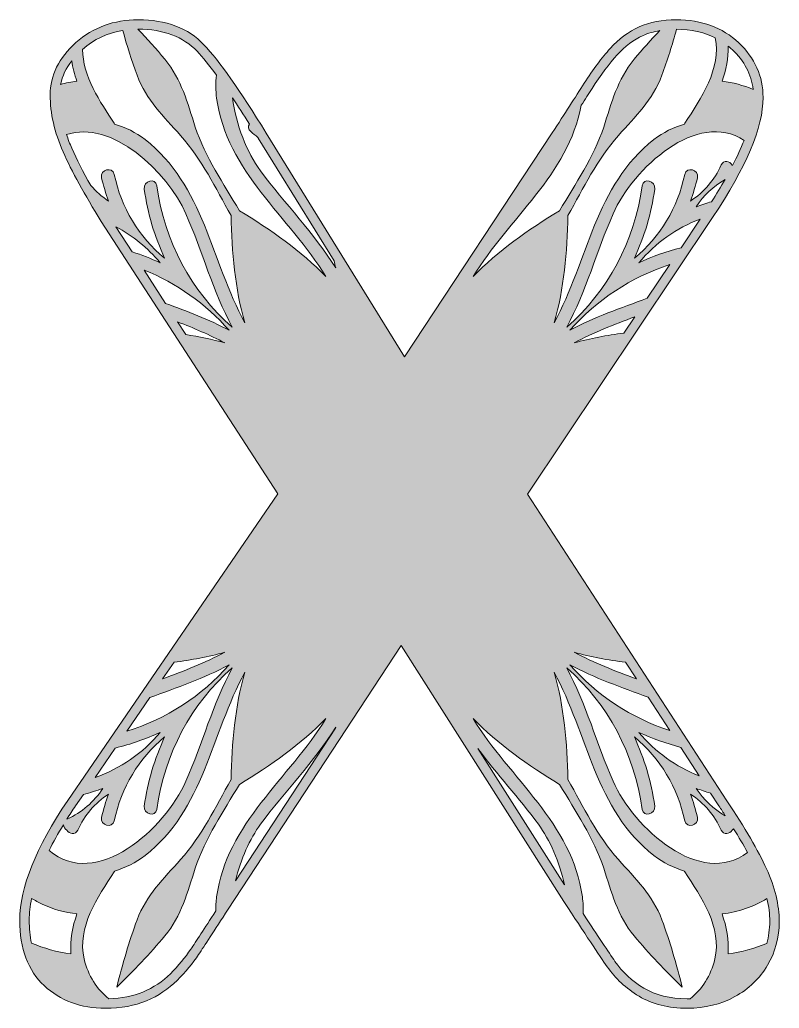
# Model space of a CAD drawing. Extents: x 43 to 2536, y -3058 to -41.
# Drawn here: x 1129.2 to 1450.8, y -2019.4 to -1600.6 of the extents above; entities that cross this region are included whole.
import ezdxf

# ---------------------------------------------------------------- set-up
doc = ezdxf.new("R2010")
doc.units = 0
doc.header["$MEASUREMENT"] = 0
doc.layers.add('Layer 1', color=7, linetype='Continuous', lineweight=0)

msp = doc.modelspace()

# ---------------------------------------------------------------- hatches: boundary and pattern name
at = {"layer": 'Layer 1', "true_color": 0x06b8ba, "transparency": 33554687}
h = msp.add_hatch(color=132, dxfattribs=at)
h.dxf.hatch_style = 2
edge = h.paths.add_edge_path()
edge.add_spline(control_points=[(1429.14, -1996.38), (1429.59, -1990.49), (1428.53, -1984.86), (1426.58, -1979.41), (1433.52, -1978.6), (1439.95, -1976.39), (1445.62, -1972.94), (1446.41, -1976.28), (1446.81, -1979.51), (1446.81, -1982.62), (1446.81, -1985.86), (1446.37, -1988.96), (1445.51, -1991.92), (1440.38, -1994.04), (1434.9, -1995.55), (1429.14, -1996.38)], knot_values=[0, 0, 0, 0, 1, 1, 1, 2, 2, 2, 3, 3, 3, 4, 4, 4, 5, 5, 5, 5], degree=3, periodic=0)
edge = h.paths.add_edge_path()
edge.add_spline(control_points=[(1367.45, -1972.18), (1363.16, -1940.97), (1336.73, -1922.08), (1321.18, -1896.63), (1331.64, -1907.47), (1344.56, -1916.55), (1357.78, -1924.55), (1364.66, -1936.1), (1372.21, -1947.13), (1376.47, -1960), (1379.9, -1970.43), (1382.22, -1980.02), (1389.38, -1988.72), (1395.68, -1996.37), (1402.6, -2003.47), (1409.73, -2010.41), (1407.28, -2000.77), (1404.59, -1991.22), (1401.12, -1981.94), (1397.16, -1971.39), (1390.01, -1964.59), (1382.7, -1956.39), (1373.67, -1946.29), (1367.9, -1934.21), (1361.34, -1922.49), (1361.02, -1907.11), (1359.63, -1891.46), (1355.51, -1877.03), (1369.71, -1903.19), (1372.93, -1935.41), (1397.76, -1954.68), (1401.7, -1957.75), (1406.11, -1959.92), (1410.69, -1961.25), (1410.74, -1961.36), (1410.79, -1961.48), (1410.87, -1961.6), (1417.67, -1972.05), (1426.78, -1985.3), (1423.56, -1998.51), (1421.82, -2005.61), (1418.17, -2011.34), (1413.16, -2015.33), (1412.73, -2015.35), (1412.31, -2015.37), (1411.88, -2015.37), (1404.62, -2015.37), (1398.44, -2013.85), (1393.49, -2010.87), (1388.47, -2007.84), (1384.34, -2004.03), (1381.24, -1999.54), (1378.59, -1995.71), (1374.06, -1988.91), (1367.75, -1979.3), (1367.87, -1976.96), (1367.78, -1974.57), (1367.45, -1972.18)], knot_values=[0, 0, 0, 0, 1, 1, 1, 2, 2, 2, 3, 3, 3, 4, 4, 4, 5, 5, 5, 6, 6, 6, 7, 7, 7, 8, 8, 8, 9, 9, 9, 10, 10, 10, 11, 11, 11, 12, 12, 12, 13, 13, 13, 14, 14, 14, 15, 15, 15, 16, 16, 16, 17, 17, 17, 18, 18, 18, 19, 19, 19, 19], degree=3, periodic=0)
edge = h.paths.add_edge_path()
edge.add_spline(control_points=[(1147.67, -1941.64), (1147.78, -1942.52), (1148.34, -1943.38), (1149.15, -1943.89), (1150.18, -1945.53), (1152.71, -1946.18), (1153.72, -1943.96), (1156.64, -1937.57), (1160.99, -1932.45), (1166.81, -1928.66), (1165.61, -1931.84), (1164.59, -1935.11), (1163.85, -1938.53), (1163.11, -1942), (1168.44, -1943.41), (1169.19, -1939.93), (1172.24, -1925.73), (1179.47, -1913.61), (1190.54, -1904.42), (1186.3, -1913.54), (1183.35, -1923.37), (1181.91, -1933.74), (1181.43, -1937.21), (1186.76, -1938.64), (1187.25, -1935.13), (1190.55, -1911.42), (1201.64, -1890.61), (1219.15, -1875.19), (1210.98, -1890.42), (1206.51, -1907.23), (1199.57, -1923.17), (1190.7, -1943.46), (1161.41, -1969.52), (1141.61, -1952.5), (1143.36, -1949.01), (1145.38, -1945.39), (1147.67, -1941.64)], knot_values=[0, 0, 0, 0, 1, 1, 1, 2, 2, 2, 3, 3, 3, 4, 4, 4, 5, 5, 5, 6, 6, 6, 7, 7, 7, 8, 8, 8, 9, 9, 9, 10, 10, 10, 11, 11, 11, 12, 12, 12, 12], degree=3, periodic=0)
edge = h.paths.add_edge_path()
edge.add_spline(control_points=[(1188.62, -1902.5), (1181.2, -1911.44), (1171.87, -1917.86), (1161.08, -1921.61), (1161.08, -1921.61), (1169.62, -1909.14), (1169.62, -1909.14), (1176.23, -1907.53), (1182.58, -1905.31), (1188.62, -1902.5)], knot_values=[0, 0, 0, 0, 1, 1, 1, 2, 2, 2, 3, 3, 3, 3], degree=3, periodic=0)
edge = h.paths.add_edge_path()
edge.add_spline(control_points=[(1217.85, -1873.89), (1206.14, -1887.19), (1191.31, -1896.77), (1174.47, -1902.06), (1174.47, -1902.06), (1184.26, -1887.77), (1184.26, -1887.77), (1195.67, -1883.54), (1207.15, -1879.63), (1217.85, -1873.89)], knot_values=[0, 0, 0, 0, 1, 1, 1, 2, 2, 2, 3, 3, 3, 3], degree=3, periodic=0)
edge = h.paths.add_edge_path()
edge.add_spline(control_points=[(1216.01, -1868.55), (1207.64, -1873.09), (1198.65, -1876.51), (1189.67, -1879.87), (1189.67, -1879.87), (1194.52, -1872.78), (1194.52, -1872.78), (1201.86, -1871.87), (1209.08, -1870.53), (1216.01, -1868.55)], knot_values=[0, 0, 0, 0, 1, 1, 1, 2, 2, 2, 3, 3, 3, 3], degree=3, periodic=0)
edge = h.paths.add_edge_path()
edge.add_spline(control_points=[(1216.01, -1737.53), (1210.66, -1736), (1205.13, -1734.85), (1199.52, -1733.98), (1199.52, -1733.98), (1196.04, -1728.62), (1196.04, -1728.62), (1202.87, -1731.25), (1209.62, -1734.06), (1216.01, -1737.53)], knot_values=[0, 0, 0, 0, 1, 1, 1, 2, 2, 2, 3, 3, 3, 3], degree=3, periodic=0)
edge = h.paths.add_edge_path()
edge.add_spline(control_points=[(1217.85, -1732.19), (1209.24, -1727.57), (1200.13, -1724.14), (1190.96, -1720.77), (1190.96, -1720.77), (1181.81, -1706.65), (1181.81, -1706.65), (1195.63, -1712.23), (1207.87, -1720.85), (1217.85, -1732.19)], knot_values=[0, 0, 0, 0, 1, 1, 1, 2, 2, 2, 3, 3, 3, 3], degree=3, periodic=0)
edge = h.paths.add_edge_path()
edge.add_spline(control_points=[(1188.62, -1703.58), (1184.81, -1701.81), (1180.87, -1700.28), (1176.83, -1698.97), (1176.83, -1698.97), (1169.93, -1688.32), (1169.93, -1688.32), (1177.03, -1692.08), (1183.31, -1697.18), (1188.62, -1703.58)], knot_values=[0, 0, 0, 0, 1, 1, 1, 2, 2, 2, 3, 3, 3, 3], degree=3, periodic=0)
edge = h.paths.add_edge_path()
edge.add_spline(control_points=[(1153.42, -1626.67), (1151.04, -1626.94), (1148.73, -1627.39), (1146.49, -1627.99), (1147.19, -1624.47), (1148.75, -1621.15), (1151.19, -1618), (1151.64, -1620.95), (1152.4, -1623.83), (1153.42, -1626.67)], knot_values=[0, 0, 0, 0, 1, 1, 1, 2, 2, 2, 3, 3, 3, 3], degree=3, periodic=0)
edge = h.paths.add_edge_path()
edge.add_spline(control_points=[(1178.88, -1624.13), (1182.84, -1634.69), (1189.99, -1641.49), (1197.3, -1649.68), (1206.33, -1659.78), (1212.1, -1671.86), (1218.66, -1683.58), (1218.98, -1698.96), (1220.37, -1714.62), (1224.49, -1729.04), (1210.29, -1702.89), (1207.07, -1670.67), (1182.24, -1651.39), (1178.3, -1648.33), (1173.89, -1646.16), (1169.31, -1644.83), (1169.26, -1644.71), (1169.21, -1644.59), (1169.13, -1644.47), (1163.29, -1635.5), (1155.75, -1624.47), (1155.78, -1613.16), (1160.61, -1608.89), (1166.32, -1606.21), (1172.79, -1605.15), (1174.58, -1611.56), (1176.55, -1617.91), (1178.88, -1624.13)], knot_values=[0, 0, 0, 0, 1, 1, 1, 2, 2, 2, 3, 3, 3, 4, 4, 4, 5, 5, 5, 6, 6, 6, 7, 7, 7, 8, 8, 8, 9, 9, 9, 9], degree=3, periodic=0)
edge = h.paths.add_edge_path()
edge.add_spline(control_points=[(1423.7, -1608.23), (1426.47, -1621.22), (1417.56, -1634.2), (1410.87, -1644.47), (1410.79, -1644.59), (1410.74, -1644.71), (1410.69, -1644.83), (1406.11, -1646.16), (1401.7, -1648.33), (1397.76, -1651.39), (1372.93, -1670.67), (1369.71, -1702.89), (1355.51, -1729.04), (1359.63, -1714.62), (1361.02, -1698.96), (1361.34, -1683.58), (1367.9, -1671.86), (1373.67, -1659.78), (1382.7, -1649.68), (1390.01, -1641.49), (1397.16, -1634.69), (1401.12, -1624.13), (1403.51, -1617.74), (1405.53, -1611.22), (1407.35, -1604.63), (1413.51, -1604.65), (1418.98, -1605.86), (1423.7, -1608.23)], knot_values=[0, 0, 0, 0, 1, 1, 1, 2, 2, 2, 3, 3, 3, 4, 4, 4, 5, 5, 5, 6, 6, 6, 7, 7, 7, 8, 8, 8, 9, 9, 9, 9], degree=3, periodic=0)
edge = h.paths.add_edge_path()
edge.add_spline(control_points=[(1426.58, -1626.67), (1428.3, -1621.87), (1429.32, -1616.94), (1429.24, -1611.82), (1429.8, -1612.27), (1430.35, -1612.75), (1430.89, -1613.25), (1436.09, -1618.17), (1439.02, -1623.72), (1439.77, -1630.13), (1435.65, -1628.38), (1431.23, -1627.21), (1426.58, -1626.67)], knot_values=[0, 0, 0, 0, 1, 1, 1, 2, 2, 2, 3, 3, 3, 4, 4, 4, 4], degree=3, periodic=0)
edge = h.paths.add_edge_path()
edge.add_spline(control_points=[(1415.62, -1679.84), (1418.78, -1674.99), (1422.88, -1671.17), (1427.86, -1668.34), (1426.15, -1671.35), (1424.26, -1674.48), (1422.19, -1677.71), (1419.95, -1678.33), (1417.76, -1679.04), (1415.62, -1679.84)], knot_values=[0, 0, 0, 0, 1, 1, 1, 2, 2, 2, 3, 3, 3, 3], degree=3, periodic=0)
edge = h.paths.add_edge_path()
edge.add_spline(control_points=[(1391.38, -1703.58), (1398.44, -1695.07), (1407.23, -1688.85), (1417.36, -1685.03), (1417.36, -1685.03), (1409.22, -1697.21), (1409.22, -1697.21), (1403.03, -1698.79), (1397.07, -1700.93), (1391.38, -1703.58)], knot_values=[0, 0, 0, 0, 1, 1, 1, 2, 2, 2, 3, 3, 3, 3], degree=3, periodic=0)
edge = h.paths.add_edge_path()
edge.add_spline(control_points=[(1362.15, -1732.19), (1373.61, -1719.17), (1388.05, -1709.72), (1404.43, -1704.36), (1404.43, -1704.36), (1394.89, -1718.62), (1394.89, -1718.62), (1383.76, -1722.73), (1372.59, -1726.59), (1362.15, -1732.19)], knot_values=[0, 0, 0, 0, 1, 1, 1, 2, 2, 2, 3, 3, 3, 3], degree=3, periodic=0)
edge = h.paths.add_edge_path()
edge.add_spline(control_points=[(1363.99, -1737.53), (1372.15, -1733.1), (1380.89, -1729.74), (1389.65, -1726.46), (1389.65, -1726.46), (1385.04, -1733.35), (1385.04, -1733.35), (1377.85, -1734.26), (1370.79, -1735.59), (1363.99, -1737.53)], knot_values=[0, 0, 0, 0, 1, 1, 1, 2, 2, 2, 3, 3, 3, 3], degree=3, periodic=0)
edge = h.paths.add_edge_path()
edge.add_spline(control_points=[(1363.99, -1868.55), (1371.01, -1870.55), (1378.32, -1871.91), (1385.75, -1872.81), (1385.75, -1872.81), (1390.33, -1879.87), (1390.33, -1879.87), (1381.35, -1876.51), (1372.36, -1873.09), (1363.99, -1868.55)], knot_values=[0, 0, 0, 0, 1, 1, 1, 2, 2, 2, 3, 3, 3, 3], degree=3, periodic=0)
edge = h.paths.add_edge_path()
edge.add_spline(control_points=[(1362.15, -1873.89), (1372.74, -1879.56), (1384.08, -1883.45), (1395.37, -1887.63), (1395.37, -1887.63), (1404.54, -1901.75), (1404.54, -1901.75), (1388.11, -1896.4), (1373.63, -1886.93), (1362.15, -1873.89)], knot_values=[0, 0, 0, 0, 1, 1, 1, 2, 2, 2, 3, 3, 3, 3], degree=3, periodic=0)
edge = h.paths.add_edge_path()
edge.add_spline(control_points=[(1391.38, -1902.5), (1397.05, -1905.13), (1402.98, -1907.26), (1409.15, -1908.85), (1409.15, -1908.85), (1416.97, -1920.9), (1416.97, -1920.9), (1407.01, -1917.07), (1398.35, -1910.89), (1391.38, -1902.5)], knot_values=[0, 0, 0, 0, 1, 1, 1, 2, 2, 2, 3, 3, 3, 3], degree=3, periodic=0)
edge = h.paths.add_edge_path()
edge.add_spline(control_points=[(1415.62, -1926.23), (1417.62, -1926.98), (1419.65, -1927.65), (1421.74, -1928.24), (1421.74, -1928.24), (1425.27, -1933.67), (1425.27, -1933.67), (1426.2, -1935.08), (1427.11, -1936.46), (1427.98, -1937.81), (1422.95, -1934.97), (1418.81, -1931.13), (1415.62, -1926.23)], knot_values=[0, 0, 0, 0, 1, 1, 1, 2, 2, 2, 3, 3, 3, 4, 4, 4, 4], degree=3, periodic=0)
edge = h.paths.add_edge_path()
edge.add_spline(control_points=[(1437.38, -1953.33), (1417.6, -1968.64), (1389.15, -1943.11), (1380.43, -1923.17), (1373.49, -1907.23), (1369.02, -1890.42), (1360.85, -1875.19), (1378.36, -1890.61), (1389.45, -1911.42), (1392.75, -1935.13), (1393.25, -1938.64), (1398.57, -1937.21), (1398.09, -1933.74), (1396.65, -1923.37), (1393.7, -1913.54), (1389.46, -1904.42), (1400.53, -1913.61), (1407.76, -1925.73), (1410.81, -1939.93), (1411.56, -1943.41), (1416.89, -1942), (1416.15, -1938.53), (1415.41, -1935.11), (1414.39, -1931.84), (1413.19, -1928.66), (1419.01, -1932.45), (1423.36, -1937.57), (1426.28, -1943.96), (1427.29, -1946.18), (1429.82, -1945.53), (1430.85, -1943.89), (1431.09, -1943.74), (1431.31, -1943.56), (1431.5, -1943.35), (1433.7, -1946.91), (1435.67, -1950.24), (1437.38, -1953.33)], knot_values=[0, 0, 0, 0, 1, 1, 1, 2, 2, 2, 3, 3, 3, 4, 4, 4, 5, 5, 5, 6, 6, 6, 7, 7, 7, 8, 8, 8, 9, 9, 9, 10, 10, 10, 11, 11, 11, 12, 12, 12, 12], degree=3, periodic=0)
edge = h.paths.add_edge_path()
edge.add_spline(control_points=[(1431.09, -1662.35), (1431.02, -1662.3), (1430.94, -1662.24), (1430.85, -1662.18), (1429.82, -1660.54), (1427.29, -1659.89), (1426.28, -1662.12), (1423.36, -1668.51), (1419.01, -1673.63), (1413.19, -1677.42), (1414.39, -1674.24), (1415.41, -1670.96), (1416.15, -1667.54), (1416.89, -1664.08), (1411.56, -1662.66), (1410.81, -1666.15), (1407.76, -1680.35), (1400.53, -1692.47), (1389.46, -1701.65), (1393.7, -1692.53), (1396.65, -1682.71), (1398.09, -1672.34), (1398.57, -1668.87), (1393.25, -1667.43), (1392.75, -1670.95), (1389.45, -1694.65), (1378.36, -1715.47), (1360.85, -1730.89), (1369.02, -1715.65), (1373.49, -1698.84), (1380.43, -1682.91), (1388.94, -1663.44), (1416.25, -1638.66), (1435.94, -1651.71), (1434.64, -1655.05), (1433.01, -1658.61), (1431.09, -1662.35)], knot_values=[0, 0, 0, 0, 1, 1, 1, 2, 2, 2, 3, 3, 3, 4, 4, 4, 5, 5, 5, 6, 6, 6, 7, 7, 7, 8, 8, 8, 9, 9, 9, 10, 10, 10, 11, 11, 11, 12, 12, 12, 12], degree=3, periodic=0)
edge = h.paths.add_edge_path()
edge.add_spline(control_points=[(1393.14, -1607.33), (1395.29, -1606.37), (1397.67, -1605.67), (1400.23, -1605.22), (1396.47, -1609.14), (1392.83, -1613.17), (1389.38, -1617.36), (1382.22, -1626.06), (1379.9, -1635.64), (1376.47, -1646.08), (1372.21, -1658.95), (1364.66, -1669.98), (1357.78, -1681.53), (1344.56, -1689.52), (1331.64, -1698.6), (1321.18, -1709.45), (1336.23, -1684.81), (1361.47, -1666.32), (1366.97, -1636.87), (1368.61, -1634.31), (1370.14, -1631.92), (1371.56, -1629.7), (1375.23, -1623.98), (1378.8, -1619.19), (1382.18, -1615.46), (1385.44, -1611.86), (1389.11, -1609.12), (1393.14, -1607.33)], knot_values=[0, 0, 0, 0, 1, 1, 1, 2, 2, 2, 3, 3, 3, 4, 4, 4, 5, 5, 5, 6, 6, 6, 7, 7, 7, 8, 8, 8, 9, 9, 9, 9], degree=3, periodic=0)
edge = h.paths.add_edge_path()
edge.add_spline(control_points=[(1226.49, -1644.84), (1225.82, -1645.8), (1225.77, -1647.06), (1226.98, -1648.01), (1228.01, -1648.81), (1229, -1649.63), (1229.99, -1650.45), (1230.05, -1650.55), (1230.11, -1650.64), (1230.17, -1650.74), (1230.17, -1650.74), (1262.3, -1702.74), (1262.3, -1702.74), (1262.53, -1703.73), (1262.77, -1704.73), (1262.97, -1705.74), (1253.86, -1690.99), (1241.53, -1678.68), (1231.19, -1664.65), (1225.44, -1656.86), (1220.69, -1645.12), (1219.22, -1633.66), (1221.5, -1637.05), (1223.93, -1640.78), (1226.49, -1644.84)], knot_values=[0, 0, 0, 0, 1, 1, 1, 2, 2, 2, 3, 3, 3, 4, 4, 4, 5, 5, 5, 6, 6, 6, 7, 7, 7, 8, 8, 8, 8], degree=3, periodic=0)
edge = h.paths.add_edge_path()
edge.add_spline(control_points=[(1179.33, -1604.63), (1190.03, -1604.63), (1198.42, -1607.78), (1204.29, -1613.99), (1206.65, -1616.49), (1209.39, -1619.86), (1212.49, -1624.05), (1212.1, -1627.27), (1212.09, -1630.57), (1212.55, -1633.89), (1216.84, -1665.1), (1243.27, -1683.99), (1258.82, -1709.45), (1248.36, -1698.6), (1235.44, -1689.52), (1222.22, -1681.53), (1215.34, -1669.98), (1207.79, -1658.95), (1203.53, -1646.08), (1200.1, -1635.64), (1197.78, -1626.06), (1190.62, -1617.36), (1187, -1612.96), (1183.16, -1608.74), (1179.21, -1604.63), (1179.25, -1604.63), (1179.29, -1604.63), (1179.33, -1604.63)], knot_values=[0, 0, 0, 0, 1, 1, 1, 2, 2, 2, 3, 3, 3, 4, 4, 4, 5, 5, 5, 6, 6, 6, 7, 7, 7, 8, 8, 8, 9, 9, 9, 9], degree=3, periodic=0)
edge = h.paths.add_edge_path()
edge.add_spline(control_points=[(1151.22, -1655.04), (1150.36, -1653.1), (1149.62, -1651.17), (1148.97, -1649.26), (1168.05, -1642.63), (1191.75, -1665.02), (1199.57, -1682.91), (1206.51, -1698.84), (1210.98, -1715.65), (1219.15, -1730.89), (1201.64, -1715.47), (1190.55, -1694.65), (1187.25, -1670.95), (1186.76, -1667.43), (1181.43, -1668.87), (1181.91, -1672.34), (1183.35, -1682.71), (1186.3, -1692.53), (1190.54, -1701.65), (1179.47, -1692.47), (1172.24, -1680.35), (1169.19, -1666.15), (1168.44, -1662.66), (1163.11, -1664.08), (1163.85, -1667.54), (1164.59, -1670.96), (1165.61, -1674.24), (1166.81, -1677.42), (1163.93, -1675.54), (1161.41, -1673.34), (1159.25, -1670.82), (1155.97, -1665.01), (1153.27, -1659.72), (1151.22, -1655.04)], knot_values=[0, 0, 0, 0, 1, 1, 1, 2, 2, 2, 3, 3, 3, 4, 4, 4, 5, 5, 5, 6, 6, 6, 7, 7, 7, 8, 8, 8, 9, 9, 9, 10, 10, 10, 11, 11, 11, 11], degree=3, periodic=0)
edge = h.paths.add_edge_path()
edge.add_spline(control_points=[(1156.17, -1928.79), (1158.99, -1928.09), (1161.72, -1927.23), (1164.38, -1926.23), (1160.6, -1932.03), (1155.5, -1936.37), (1149.14, -1939.29), (1150.31, -1937.45), (1151.52, -1935.59), (1152.81, -1933.69), (1152.81, -1933.69), (1156.17, -1928.79), (1156.17, -1928.79)], knot_values=[0, 0, 0, 0, 1, 1, 1, 2, 2, 2, 3, 3, 3, 4, 4, 4, 4], degree=3, periodic=0)
edge = h.paths.add_edge_path()
edge.add_spline(control_points=[(1133.19, -1982.08), (1133.19, -1979.16), (1133.54, -1976.07), (1134.2, -1972.83), (1135.64, -1973.72), (1137.12, -1974.53), (1138.66, -1975.25), (1143.22, -1977.39), (1148.18, -1978.8), (1153.42, -1979.41), (1151.47, -1984.86), (1150.41, -1990.49), (1150.86, -1996.38), (1144.97, -1995.53), (1139.38, -1993.97), (1134.14, -1991.78), (1133.51, -1988.81), (1133.19, -1985.58), (1133.19, -1982.08)], knot_values=[0, 0, 0, 0, 1, 1, 1, 2, 2, 2, 3, 3, 3, 4, 4, 4, 5, 5, 5, 6, 6, 6, 6], degree=3, periodic=0)
edge = h.paths.add_edge_path()
edge.add_spline(control_points=[(1166.85, -2015.34), (1161.84, -2011.35), (1158.18, -2005.62), (1156.44, -1998.51), (1153.22, -1985.3), (1162.33, -1972.05), (1169.13, -1961.6), (1169.21, -1961.48), (1169.26, -1961.36), (1169.31, -1961.25), (1173.89, -1959.92), (1178.3, -1957.75), (1182.24, -1954.68), (1207.07, -1935.41), (1210.29, -1903.19), (1224.49, -1877.03), (1220.37, -1891.46), (1218.98, -1907.11), (1218.66, -1922.49), (1212.1, -1934.21), (1206.33, -1946.29), (1197.3, -1956.39), (1189.99, -1964.59), (1182.84, -1971.39), (1178.88, -1981.94), (1175.41, -1991.22), (1172.72, -2000.77), (1170.27, -2010.41), (1177.4, -2003.47), (1184.32, -1996.37), (1190.62, -1988.72), (1197.78, -1980.02), (1200.1, -1970.43), (1203.53, -1960), (1207.79, -1947.13), (1215.34, -1936.1), (1222.22, -1924.55), (1235.44, -1916.55), (1248.36, -1907.47), (1258.82, -1896.63), (1243.27, -1922.08), (1216.84, -1940.97), (1212.55, -1972.18), (1212.28, -1974.17), (1212.17, -1976.14), (1212.21, -1978.1), (1207.28, -1985.79), (1203.8, -1991.13), (1201.61, -1994.36), (1199.24, -1997.88), (1196.33, -2001.37), (1192.98, -2004.74), (1189.72, -2008), (1185.79, -2010.61), (1181.3, -2012.52), (1177.18, -2014.26), (1172.32, -2015.2), (1166.85, -2015.34)], knot_values=[0, 0, 0, 0, 1, 1, 1, 2, 2, 2, 3, 3, 3, 4, 4, 4, 5, 5, 5, 6, 6, 6, 7, 7, 7, 8, 8, 8, 9, 9, 9, 10, 10, 10, 11, 11, 11, 12, 12, 12, 13, 13, 13, 14, 14, 14, 15, 15, 15, 16, 16, 16, 17, 17, 17, 18, 18, 18, 19, 19, 19, 19], degree=3, periodic=0)
edge = h.paths.add_edge_path()
edge.add_spline(control_points=[(1220.53, -1965.34), (1222.7, -1956.29), (1226.62, -1947.61), (1231.19, -1941.42), (1241.53, -1927.4), (1253.86, -1915.08), (1262.97, -1900.34), (1262.94, -1900.48), (1262.9, -1900.62), (1262.87, -1900.76), (1262.87, -1900.76), (1220.53, -1965.34), (1220.53, -1965.34)], knot_values=[0, 0, 0, 0, 1, 1, 1, 2, 2, 2, 3, 3, 3, 4, 4, 4, 4], degree=3, periodic=0)
edge = h.paths.add_edge_path()
edge.add_spline(control_points=[(1323.14, -1909.32), (1331.22, -1920.31), (1340.64, -1930.34), (1348.81, -1941.42), (1353.68, -1948.02), (1357.82, -1957.45), (1359.88, -1967.13), (1359.88, -1967.13), (1323.14, -1909.32), (1323.14, -1909.32)], knot_values=[0, 0, 0, 0, 1, 1, 1, 2, 2, 2, 3, 3, 3, 3], degree=3, periodic=0)
edge = h.paths.add_edge_path()
edge.add_spline(control_points=[(1445.44, -1960.32), (1441.93, -1952.67), (1436.27, -1942.96), (1428.6, -1931.47), (1428.6, -1931.47), (1344.24, -1801.53), (1344.24, -1801.53), (1344.24, -1801.53), (1422.56, -1684.45), (1422.56, -1684.45), (1436.98, -1662.94), (1443.98, -1646.29), (1443.98, -1633.54), (1443.98, -1624.63), (1440.49, -1616.82), (1433.64, -1610.34), (1426.8, -1603.9), (1417.92, -1600.63), (1407.23, -1600.63), (1401.31, -1600.63), (1396.03, -1601.65), (1391.51, -1603.67), (1386.98, -1605.7), (1382.83, -1608.76), (1379.21, -1612.78), (1375.69, -1616.67), (1371.98, -1621.64), (1368.2, -1627.54), (1364.47, -1633.38), (1359.95, -1640.4), (1354.68, -1648.58), (1354.68, -1648.58), (1292.1, -1743.36), (1292.1, -1743.36), (1292.1, -1743.36), (1233.56, -1648.63), (1233.56, -1648.63), (1222.43, -1630.55), (1213.55, -1617.97), (1207.2, -1611.24), (1200.54, -1604.2), (1191.17, -1600.63), (1179.33, -1600.63), (1169.04, -1600.63), (1160.17, -1603.88), (1152.98, -1610.3), (1145.73, -1616.78), (1142.05, -1624.23), (1142.05, -1632.45), (1142.05, -1640.17), (1143.9, -1648.31), (1147.55, -1656.64), (1151.14, -1664.81), (1156.56, -1674.7), (1163.71, -1686.06), (1163.71, -1686.06), (1238.49, -1801.49), (1238.49, -1801.49), (1238.49, -1801.49), (1149.52, -1931.43), (1149.52, -1931.43), (1149.52, -1931.43), (1149.51, -1931.43), (1149.51, -1931.43), (1136.03, -1951.2), (1129.19, -1968.24), (1129.19, -1982.08), (1129.19, -1994.09), (1132.68, -2003.42), (1139.54, -2009.81), (1146.36, -2016.15), (1155.05, -2019.37), (1165.39, -2019.37), (1172.01, -2019.37), (1177.89, -2018.3), (1182.85, -2016.2), (1187.81, -2014.1), (1192.18, -2011.19), (1195.8, -2007.57), (1199.34, -2004.02), (1202.42, -2000.33), (1204.94, -1996.6), (1207.4, -1992.95), (1211.48, -1986.67), (1217.4, -1977.43), (1217.4, -1977.43), (1290.66, -1865.66), (1290.66, -1865.66), (1290.66, -1865.66), (1359.59, -1974.14), (1359.59, -1974.14), (1368.48, -1987.74), (1374.65, -1997.05), (1377.96, -2001.82), (1381.39, -2006.78), (1385.92, -2010.98), (1391.43, -2014.29), (1397.01, -2017.66), (1403.89, -2019.37), (1411.88, -2019.37), (1419.3, -2019.37), (1426.05, -2017.72), (1431.99, -2014.47), (1437.94, -2011.21), (1442.61, -2006.73), (1445.89, -2001.14), (1449.16, -1995.57), (1450.81, -1989.34), (1450.81, -1982.62), (1450.81, -1975.63), (1449.01, -1968.12), (1445.44, -1960.32)], knot_values=[0, 0, 0, 0, 1, 1, 1, 2, 2, 2, 3, 3, 3, 4, 4, 4, 5, 5, 5, 6, 6, 6, 7, 7, 7, 8, 8, 8, 9, 9, 9, 10, 10, 10, 11, 11, 11, 12, 12, 12, 13, 13, 13, 14, 14, 14, 15, 15, 15, 16, 16, 16, 17, 17, 17, 18, 18, 18, 19, 19, 19, 20, 20, 20, 21, 21, 21, 22, 22, 22, 23, 23, 23, 24, 24, 24, 25, 25, 25, 26, 26, 26, 27, 27, 27, 28, 28, 28, 29, 29, 29, 30, 30, 30, 31, 31, 31, 32, 32, 32, 33, 33, 33, 34, 34, 34, 35, 35, 35, 36, 36, 36, 37, 37, 37, 37], degree=3, periodic=0)

# ---------------------------------------------------------------- linework, layer by layer
at = {"layer": 'Layer 1'}
for points, knots in [([(1445.44, -1960.32), (1441.93, -1952.67), (1436.27, -1942.96), (1428.6, -1931.47), (1428.6, -1931.47), (1344.24, -1801.53), (1344.24, -1801.53), (1344.24, -1801.53), (1422.56, -1684.45), (1422.56, -1684.45), (1436.98, -1662.94), (1443.98, -1646.29), (1443.98, -1633.54), (1443.98, -1624.63), (1440.49, -1616.82), (1433.64, -1610.34), (1426.8, -1603.9), (1417.92, -1600.63), (1407.23, -1600.63), (1401.31, -1600.63), (1396.03, -1601.65), (1391.51, -1603.67), (1386.98, -1605.7), (1382.83, -1608.76), (1379.21, -1612.78), (1375.69, -1616.67), (1371.98, -1621.64), (1368.2, -1627.54), (1364.47, -1633.38), (1359.95, -1640.4), (1354.68, -1648.58), (1354.68, -1648.58), (1292.1, -1743.36), (1292.1, -1743.36), (1292.1, -1743.36), (1233.56, -1648.63), (1233.56, -1648.63), (1222.43, -1630.55), (1213.55, -1617.97), (1207.2, -1611.24), (1200.54, -1604.2), (1191.17, -1600.63), (1179.33, -1600.63), (1169.04, -1600.63), (1160.17, -1603.88), (1152.98, -1610.3), (1145.73, -1616.78), (1142.05, -1624.23), (1142.05, -1632.45), (1142.05, -1640.17), (1143.9, -1648.31), (1147.55, -1656.64), (1151.14, -1664.81), (1156.56, -1674.7), (1163.71, -1686.06), (1163.71, -1686.06), (1238.49, -1801.49), (1238.49, -1801.49), (1238.49, -1801.49), (1149.52, -1931.43), (1149.52, -1931.43), (1149.52, -1931.43), (1149.51, -1931.43), (1149.51, -1931.43), (1136.03, -1951.2), (1129.19, -1968.24), (1129.19, -1982.08), (1129.19, -1994.09), (1132.68, -2003.42), (1139.54, -2009.81), (1146.36, -2016.15), (1155.05, -2019.37), (1165.39, -2019.37), (1172.01, -2019.37), (1177.89, -2018.3), (1182.85, -2016.2), (1187.81, -2014.1), (1192.18, -2011.19), (1195.8, -2007.57), (1199.34, -2004.02), (1202.42, -2000.33), (1204.94, -1996.6), (1207.4, -1992.95), (1211.48, -1986.67), (1217.4, -1977.43), (1217.4, -1977.43), (1290.66, -1865.66), (1290.66, -1865.66), (1290.66, -1865.66), (1359.59, -1974.14), (1359.59, -1974.14), (1368.48, -1987.74), (1374.65, -1997.05), (1377.96, -2001.82), (1381.39, -2006.78), (1385.92, -2010.98), (1391.43, -2014.29), (1397.01, -2017.66), (1403.89, -2019.37), (1411.88, -2019.37), (1419.3, -2019.37), (1426.05, -2017.72), (1431.99, -2014.47), (1437.94, -2011.21), (1442.61, -2006.73), (1445.89, -2001.14), (1449.16, -1995.57), (1450.81, -1989.34), (1450.81, -1982.62), (1450.81, -1975.63), (1449.01, -1968.12), (1445.44, -1960.32)], [0, 0, 0, 0, 1, 1, 1, 2, 2, 2, 3, 3, 3, 4, 4, 4, 5, 5, 5, 6, 6, 6, 7, 7, 7, 8, 8, 8, 9, 9, 9, 10, 10, 10, 11, 11, 11, 12, 12, 12, 13, 13, 13, 14, 14, 14, 15, 15, 15, 16, 16, 16, 17, 17, 17, 18, 18, 18, 19, 19, 19, 20, 20, 20, 21, 21, 21, 22, 22, 22, 23, 23, 23, 24, 24, 24, 25, 25, 25, 26, 26, 26, 27, 27, 27, 28, 28, 28, 29, 29, 29, 30, 30, 30, 31, 31, 31, 32, 32, 32, 33, 33, 33, 34, 34, 34, 35, 35, 35, 36, 36, 36, 37, 37, 37, 37]), ([(1178.88, -1624.13), (1182.84, -1634.69), (1189.99, -1641.49), (1197.3, -1649.68), (1206.33, -1659.78), (1212.1, -1671.86), (1218.66, -1683.58), (1218.98, -1698.96), (1220.37, -1714.62), (1224.49, -1729.04), (1210.29, -1702.89), (1207.07, -1670.67), (1182.24, -1651.39), (1178.3, -1648.33), (1173.89, -1646.16), (1169.31, -1644.83), (1169.26, -1644.71), (1169.21, -1644.59), (1169.13, -1644.47), (1163.29, -1635.5), (1155.75, -1624.47), (1155.78, -1613.16), (1160.61, -1608.89), (1166.32, -1606.21), (1172.79, -1605.15), (1174.58, -1611.56), (1176.55, -1617.91), (1178.88, -1624.13)], [0, 0, 0, 0, 1, 1, 1, 2, 2, 2, 3, 3, 3, 4, 4, 4, 5, 5, 5, 6, 6, 6, 7, 7, 7, 8, 8, 8, 9, 9, 9, 9]), ([(1179.33, -1604.63), (1190.03, -1604.63), (1198.42, -1607.78), (1204.29, -1613.99), (1206.65, -1616.49), (1209.39, -1619.86), (1212.49, -1624.05), (1212.1, -1627.27), (1212.09, -1630.57), (1212.55, -1633.89), (1216.84, -1665.1), (1243.27, -1683.99), (1258.82, -1709.45), (1248.36, -1698.6), (1235.44, -1689.52), (1222.22, -1681.53), (1215.34, -1669.98), (1207.79, -1658.95), (1203.53, -1646.08), (1200.1, -1635.64), (1197.78, -1626.06), (1190.62, -1617.36), (1187, -1612.96), (1183.16, -1608.74), (1179.21, -1604.63), (1179.25, -1604.63), (1179.29, -1604.63), (1179.33, -1604.63)], [0, 0, 0, 0, 1, 1, 1, 2, 2, 2, 3, 3, 3, 4, 4, 4, 5, 5, 5, 6, 6, 6, 7, 7, 7, 8, 8, 8, 9, 9, 9, 9]), ([(1393.14, -1607.33), (1395.29, -1606.37), (1397.67, -1605.67), (1400.23, -1605.22), (1396.47, -1609.14), (1392.83, -1613.17), (1389.38, -1617.36), (1382.22, -1626.06), (1379.9, -1635.64), (1376.47, -1646.08), (1372.21, -1658.95), (1364.66, -1669.98), (1357.78, -1681.53), (1344.56, -1689.52), (1331.64, -1698.6), (1321.18, -1709.45), (1336.23, -1684.81), (1361.47, -1666.32), (1366.97, -1636.87), (1368.61, -1634.31), (1370.14, -1631.92), (1371.56, -1629.7), (1375.23, -1623.98), (1378.8, -1619.19), (1382.18, -1615.46), (1385.44, -1611.86), (1389.11, -1609.12), (1393.14, -1607.33)], [0, 0, 0, 0, 1, 1, 1, 2, 2, 2, 3, 3, 3, 4, 4, 4, 5, 5, 5, 6, 6, 6, 7, 7, 7, 8, 8, 8, 9, 9, 9, 9]), ([(1423.7, -1608.23), (1426.47, -1621.22), (1417.56, -1634.2), (1410.87, -1644.47), (1410.79, -1644.59), (1410.74, -1644.71), (1410.69, -1644.83), (1406.11, -1646.16), (1401.7, -1648.33), (1397.76, -1651.39), (1372.93, -1670.67), (1369.71, -1702.89), (1355.51, -1729.04), (1359.63, -1714.62), (1361.02, -1698.96), (1361.34, -1683.58), (1367.9, -1671.86), (1373.67, -1659.78), (1382.7, -1649.68), (1390.01, -1641.49), (1397.16, -1634.69), (1401.12, -1624.13), (1403.51, -1617.74), (1405.53, -1611.22), (1407.35, -1604.63), (1413.51, -1604.65), (1418.98, -1605.86), (1423.7, -1608.23)], [0, 0, 0, 0, 1, 1, 1, 2, 2, 2, 3, 3, 3, 4, 4, 4, 5, 5, 5, 6, 6, 6, 7, 7, 7, 8, 8, 8, 9, 9, 9, 9]), ([(1426.58, -1626.67), (1428.3, -1621.87), (1429.32, -1616.94), (1429.24, -1611.82), (1429.8, -1612.27), (1430.35, -1612.75), (1430.89, -1613.25), (1436.09, -1618.17), (1439.02, -1623.72), (1439.77, -1630.13), (1435.65, -1628.38), (1431.23, -1627.21), (1426.58, -1626.67)], [0, 0, 0, 0, 1, 1, 1, 2, 2, 2, 3, 3, 3, 4, 4, 4, 4]), ([(1153.42, -1626.67), (1151.04, -1626.94), (1148.73, -1627.39), (1146.49, -1627.99), (1147.19, -1624.47), (1148.75, -1621.15), (1151.19, -1618), (1151.64, -1620.95), (1152.4, -1623.83), (1153.42, -1626.67)], [0, 0, 0, 0, 1, 1, 1, 2, 2, 2, 3, 3, 3, 3]), ([(1226.49, -1644.84), (1225.82, -1645.8), (1225.77, -1647.06), (1226.98, -1648.01), (1228.01, -1648.81), (1229, -1649.63), (1229.99, -1650.45), (1230.05, -1650.55), (1230.11, -1650.64), (1230.17, -1650.74), (1230.17, -1650.74), (1262.3, -1702.74), (1262.3, -1702.74), (1262.53, -1703.73), (1262.77, -1704.73), (1262.97, -1705.74), (1253.86, -1690.99), (1241.53, -1678.68), (1231.19, -1664.65), (1225.44, -1656.86), (1220.69, -1645.12), (1219.22, -1633.66), (1221.5, -1637.05), (1223.93, -1640.78), (1226.49, -1644.84)], [0, 0, 0, 0, 1, 1, 1, 2, 2, 2, 3, 3, 3, 4, 4, 4, 5, 5, 5, 6, 6, 6, 7, 7, 7, 8, 8, 8, 8]), ([(1431.09, -1662.35), (1431.02, -1662.3), (1430.94, -1662.24), (1430.85, -1662.18), (1429.82, -1660.54), (1427.29, -1659.89), (1426.28, -1662.12), (1423.36, -1668.51), (1419.01, -1673.63), (1413.19, -1677.42), (1414.39, -1674.24), (1415.41, -1670.96), (1416.15, -1667.54), (1416.89, -1664.08), (1411.56, -1662.66), (1410.81, -1666.15), (1407.76, -1680.35), (1400.53, -1692.47), (1389.46, -1701.65), (1393.7, -1692.53), (1396.65, -1682.71), (1398.09, -1672.34), (1398.57, -1668.87), (1393.25, -1667.43), (1392.75, -1670.95), (1389.45, -1694.65), (1378.36, -1715.47), (1360.85, -1730.89), (1369.02, -1715.65), (1373.49, -1698.84), (1380.43, -1682.91), (1388.94, -1663.44), (1416.25, -1638.66), (1435.94, -1651.71), (1434.64, -1655.05), (1433.01, -1658.61), (1431.09, -1662.35)], [0, 0, 0, 0, 1, 1, 1, 2, 2, 2, 3, 3, 3, 4, 4, 4, 5, 5, 5, 6, 6, 6, 7, 7, 7, 8, 8, 8, 9, 9, 9, 10, 10, 10, 11, 11, 11, 12, 12, 12, 12]), ([(1151.22, -1655.04), (1150.36, -1653.1), (1149.62, -1651.17), (1148.97, -1649.26), (1168.05, -1642.63), (1191.75, -1665.02), (1199.57, -1682.91), (1206.51, -1698.84), (1210.98, -1715.65), (1219.15, -1730.89), (1201.64, -1715.47), (1190.55, -1694.65), (1187.25, -1670.95), (1186.76, -1667.43), (1181.43, -1668.87), (1181.91, -1672.34), (1183.35, -1682.71), (1186.3, -1692.53), (1190.54, -1701.65), (1179.47, -1692.47), (1172.24, -1680.35), (1169.19, -1666.15), (1168.44, -1662.66), (1163.11, -1664.08), (1163.85, -1667.54), (1164.59, -1670.96), (1165.61, -1674.24), (1166.81, -1677.42), (1163.93, -1675.54), (1161.41, -1673.34), (1159.25, -1670.82), (1155.97, -1665.01), (1153.27, -1659.72), (1151.22, -1655.04)], [0, 0, 0, 0, 1, 1, 1, 2, 2, 2, 3, 3, 3, 4, 4, 4, 5, 5, 5, 6, 6, 6, 7, 7, 7, 8, 8, 8, 9, 9, 9, 10, 10, 10, 11, 11, 11, 11]), ([(1415.62, -1679.84), (1418.78, -1674.99), (1422.88, -1671.17), (1427.86, -1668.34), (1426.15, -1671.35), (1424.26, -1674.48), (1422.19, -1677.71), (1419.95, -1678.33), (1417.76, -1679.04), (1415.62, -1679.84)], [0, 0, 0, 0, 1, 1, 1, 2, 2, 2, 3, 3, 3, 3]), ([(1391.38, -1703.58), (1398.44, -1695.07), (1407.23, -1688.85), (1417.36, -1685.03), (1417.36, -1685.03), (1409.22, -1697.21), (1409.22, -1697.21), (1403.03, -1698.79), (1397.07, -1700.93), (1391.38, -1703.58)], [0, 0, 0, 0, 1, 1, 1, 2, 2, 2, 3, 3, 3, 3]), ([(1188.62, -1703.58), (1184.81, -1701.81), (1180.87, -1700.28), (1176.83, -1698.97), (1176.83, -1698.97), (1169.93, -1688.32), (1169.93, -1688.32), (1177.03, -1692.08), (1183.31, -1697.18), (1188.62, -1703.58)], [0, 0, 0, 0, 1, 1, 1, 2, 2, 2, 3, 3, 3, 3]), ([(1217.85, -1732.19), (1209.24, -1727.57), (1200.13, -1724.14), (1190.96, -1720.77), (1190.96, -1720.77), (1181.81, -1706.65), (1181.81, -1706.65), (1195.63, -1712.23), (1207.87, -1720.85), (1217.85, -1732.19)], [0, 0, 0, 0, 1, 1, 1, 2, 2, 2, 3, 3, 3, 3]), ([(1362.15, -1732.19), (1373.61, -1719.17), (1388.05, -1709.72), (1404.43, -1704.36), (1404.43, -1704.36), (1394.89, -1718.62), (1394.89, -1718.62), (1383.76, -1722.73), (1372.59, -1726.59), (1362.15, -1732.19)], [0, 0, 0, 0, 1, 1, 1, 2, 2, 2, 3, 3, 3, 3]), ([(1216.01, -1737.53), (1210.66, -1736), (1205.13, -1734.85), (1199.52, -1733.98), (1199.52, -1733.98), (1196.04, -1728.62), (1196.04, -1728.62), (1202.87, -1731.25), (1209.62, -1734.06), (1216.01, -1737.53)], [0, 0, 0, 0, 1, 1, 1, 2, 2, 2, 3, 3, 3, 3]), ([(1363.99, -1737.53), (1372.15, -1733.1), (1380.89, -1729.74), (1389.65, -1726.46), (1389.65, -1726.46), (1385.04, -1733.35), (1385.04, -1733.35), (1377.85, -1734.26), (1370.79, -1735.59), (1363.99, -1737.53)], [0, 0, 0, 0, 1, 1, 1, 2, 2, 2, 3, 3, 3, 3]), ([(1216.01, -1868.55), (1207.64, -1873.09), (1198.65, -1876.51), (1189.67, -1879.87), (1189.67, -1879.87), (1194.52, -1872.78), (1194.52, -1872.78), (1201.86, -1871.87), (1209.08, -1870.53), (1216.01, -1868.55)], [0, 0, 0, 0, 1, 1, 1, 2, 2, 2, 3, 3, 3, 3]), ([(1363.99, -1868.55), (1371.01, -1870.55), (1378.32, -1871.91), (1385.75, -1872.81), (1385.75, -1872.81), (1390.33, -1879.87), (1390.33, -1879.87), (1381.35, -1876.51), (1372.36, -1873.09), (1363.99, -1868.55)], [0, 0, 0, 0, 1, 1, 1, 2, 2, 2, 3, 3, 3, 3]), ([(1147.67, -1941.64), (1147.78, -1942.52), (1148.34, -1943.38), (1149.15, -1943.89), (1150.18, -1945.53), (1152.71, -1946.18), (1153.72, -1943.96), (1156.64, -1937.57), (1160.99, -1932.45), (1166.81, -1928.66), (1165.61, -1931.84), (1164.59, -1935.11), (1163.85, -1938.53), (1163.11, -1942), (1168.44, -1943.41), (1169.19, -1939.93), (1172.24, -1925.73), (1179.47, -1913.61), (1190.54, -1904.42), (1186.3, -1913.54), (1183.35, -1923.37), (1181.91, -1933.74), (1181.43, -1937.21), (1186.76, -1938.64), (1187.25, -1935.13), (1190.55, -1911.42), (1201.64, -1890.61), (1219.15, -1875.19), (1210.98, -1890.42), (1206.51, -1907.23), (1199.57, -1923.17), (1190.7, -1943.46), (1161.41, -1969.52), (1141.61, -1952.5), (1143.36, -1949.01), (1145.38, -1945.39), (1147.67, -1941.64)], [0, 0, 0, 0, 1, 1, 1, 2, 2, 2, 3, 3, 3, 4, 4, 4, 5, 5, 5, 6, 6, 6, 7, 7, 7, 8, 8, 8, 9, 9, 9, 10, 10, 10, 11, 11, 11, 12, 12, 12, 12]), ([(1217.85, -1873.89), (1206.14, -1887.19), (1191.31, -1896.77), (1174.47, -1902.06), (1174.47, -1902.06), (1184.26, -1887.77), (1184.26, -1887.77), (1195.67, -1883.54), (1207.15, -1879.63), (1217.85, -1873.89)], [0, 0, 0, 0, 1, 1, 1, 2, 2, 2, 3, 3, 3, 3]), ([(1437.38, -1953.33), (1417.6, -1968.64), (1389.15, -1943.11), (1380.43, -1923.17), (1373.49, -1907.23), (1369.02, -1890.42), (1360.85, -1875.19), (1378.36, -1890.61), (1389.45, -1911.42), (1392.75, -1935.13), (1393.25, -1938.64), (1398.57, -1937.21), (1398.09, -1933.74), (1396.65, -1923.37), (1393.7, -1913.54), (1389.46, -1904.42), (1400.53, -1913.61), (1407.76, -1925.73), (1410.81, -1939.93), (1411.56, -1943.41), (1416.89, -1942), (1416.15, -1938.53), (1415.41, -1935.11), (1414.39, -1931.84), (1413.19, -1928.66), (1419.01, -1932.45), (1423.36, -1937.57), (1426.28, -1943.96), (1427.29, -1946.18), (1429.82, -1945.53), (1430.85, -1943.89), (1431.09, -1943.74), (1431.31, -1943.56), (1431.5, -1943.35), (1433.7, -1946.91), (1435.67, -1950.24), (1437.38, -1953.33)], [0, 0, 0, 0, 1, 1, 1, 2, 2, 2, 3, 3, 3, 4, 4, 4, 5, 5, 5, 6, 6, 6, 7, 7, 7, 8, 8, 8, 9, 9, 9, 10, 10, 10, 11, 11, 11, 12, 12, 12, 12]), ([(1362.15, -1873.89), (1372.74, -1879.56), (1384.08, -1883.45), (1395.37, -1887.63), (1395.37, -1887.63), (1404.54, -1901.75), (1404.54, -1901.75), (1388.11, -1896.4), (1373.63, -1886.93), (1362.15, -1873.89)], [0, 0, 0, 0, 1, 1, 1, 2, 2, 2, 3, 3, 3, 3]), ([(1166.85, -2015.34), (1161.84, -2011.35), (1158.18, -2005.62), (1156.44, -1998.51), (1153.22, -1985.3), (1162.33, -1972.05), (1169.13, -1961.6), (1169.21, -1961.48), (1169.26, -1961.36), (1169.31, -1961.25), (1173.89, -1959.92), (1178.3, -1957.75), (1182.24, -1954.68), (1207.07, -1935.41), (1210.29, -1903.19), (1224.49, -1877.03), (1220.37, -1891.46), (1218.98, -1907.11), (1218.66, -1922.49), (1212.1, -1934.21), (1206.33, -1946.29), (1197.3, -1956.39), (1189.99, -1964.59), (1182.84, -1971.39), (1178.88, -1981.94), (1175.41, -1991.22), (1172.72, -2000.77), (1170.27, -2010.41), (1177.4, -2003.47), (1184.32, -1996.37), (1190.62, -1988.72), (1197.78, -1980.02), (1200.1, -1970.43), (1203.53, -1960), (1207.79, -1947.13), (1215.34, -1936.1), (1222.22, -1924.55), (1235.44, -1916.55), (1248.36, -1907.47), (1258.82, -1896.63), (1243.27, -1922.08), (1216.84, -1940.97), (1212.55, -1972.18), (1212.28, -1974.17), (1212.17, -1976.14), (1212.21, -1978.1), (1207.28, -1985.79), (1203.8, -1991.13), (1201.61, -1994.36), (1199.24, -1997.88), (1196.33, -2001.37), (1192.98, -2004.74), (1189.72, -2008), (1185.79, -2010.61), (1181.3, -2012.52), (1177.18, -2014.26), (1172.32, -2015.2), (1166.85, -2015.34)], [0, 0, 0, 0, 1, 1, 1, 2, 2, 2, 3, 3, 3, 4, 4, 4, 5, 5, 5, 6, 6, 6, 7, 7, 7, 8, 8, 8, 9, 9, 9, 10, 10, 10, 11, 11, 11, 12, 12, 12, 13, 13, 13, 14, 14, 14, 15, 15, 15, 16, 16, 16, 17, 17, 17, 18, 18, 18, 19, 19, 19, 19]), ([(1367.45, -1972.18), (1363.16, -1940.97), (1336.73, -1922.08), (1321.18, -1896.63), (1331.64, -1907.47), (1344.56, -1916.55), (1357.78, -1924.55), (1364.66, -1936.1), (1372.21, -1947.13), (1376.47, -1960), (1379.9, -1970.43), (1382.22, -1980.02), (1389.38, -1988.72), (1395.68, -1996.37), (1402.6, -2003.47), (1409.73, -2010.41), (1407.28, -2000.77), (1404.59, -1991.22), (1401.12, -1981.94), (1397.16, -1971.39), (1390.01, -1964.59), (1382.7, -1956.39), (1373.67, -1946.29), (1367.9, -1934.21), (1361.34, -1922.49), (1361.02, -1907.11), (1359.63, -1891.46), (1355.51, -1877.03), (1369.71, -1903.19), (1372.93, -1935.41), (1397.76, -1954.68), (1401.7, -1957.75), (1406.11, -1959.92), (1410.69, -1961.25), (1410.74, -1961.36), (1410.79, -1961.48), (1410.87, -1961.6), (1417.67, -1972.05), (1426.78, -1985.3), (1423.56, -1998.51), (1421.82, -2005.61), (1418.17, -2011.34), (1413.16, -2015.33), (1412.73, -2015.35), (1412.31, -2015.37), (1411.88, -2015.37), (1404.62, -2015.37), (1398.44, -2013.85), (1393.49, -2010.87), (1388.47, -2007.84), (1384.34, -2004.03), (1381.24, -1999.54), (1378.59, -1995.71), (1374.06, -1988.91), (1367.75, -1979.3), (1367.87, -1976.96), (1367.78, -1974.57), (1367.45, -1972.18)], [0, 0, 0, 0, 1, 1, 1, 2, 2, 2, 3, 3, 3, 4, 4, 4, 5, 5, 5, 6, 6, 6, 7, 7, 7, 8, 8, 8, 9, 9, 9, 10, 10, 10, 11, 11, 11, 12, 12, 12, 13, 13, 13, 14, 14, 14, 15, 15, 15, 16, 16, 16, 17, 17, 17, 18, 18, 18, 19, 19, 19, 19]), ([(1220.53, -1965.34), (1222.7, -1956.29), (1226.62, -1947.61), (1231.19, -1941.42), (1241.53, -1927.4), (1253.86, -1915.08), (1262.97, -1900.34), (1262.94, -1900.48), (1262.9, -1900.62), (1262.87, -1900.76), (1262.87, -1900.76), (1220.53, -1965.34), (1220.53, -1965.34)], [0, 0, 0, 0, 1, 1, 1, 2, 2, 2, 3, 3, 3, 4, 4, 4, 4]), ([(1188.62, -1902.5), (1181.2, -1911.44), (1171.87, -1917.86), (1161.08, -1921.61), (1161.08, -1921.61), (1169.62, -1909.14), (1169.62, -1909.14), (1176.23, -1907.53), (1182.58, -1905.31), (1188.62, -1902.5)], [0, 0, 0, 0, 1, 1, 1, 2, 2, 2, 3, 3, 3, 3]), ([(1391.38, -1902.5), (1397.05, -1905.13), (1402.98, -1907.26), (1409.15, -1908.85), (1409.15, -1908.85), (1416.97, -1920.9), (1416.97, -1920.9), (1407.01, -1917.07), (1398.35, -1910.89), (1391.38, -1902.5)], [0, 0, 0, 0, 1, 1, 1, 2, 2, 2, 3, 3, 3, 3]), ([(1323.14, -1909.32), (1331.22, -1920.31), (1340.64, -1930.34), (1348.81, -1941.42), (1353.68, -1948.02), (1357.82, -1957.45), (1359.88, -1967.13), (1359.88, -1967.13), (1323.14, -1909.32), (1323.14, -1909.32)], [0, 0, 0, 0, 1, 1, 1, 2, 2, 2, 3, 3, 3, 3]), ([(1156.17, -1928.79), (1158.99, -1928.09), (1161.72, -1927.23), (1164.38, -1926.23), (1160.6, -1932.03), (1155.5, -1936.37), (1149.14, -1939.29), (1150.31, -1937.45), (1151.52, -1935.59), (1152.81, -1933.69), (1152.81, -1933.69), (1156.17, -1928.79), (1156.17, -1928.79)], [0, 0, 0, 0, 1, 1, 1, 2, 2, 2, 3, 3, 3, 4, 4, 4, 4]), ([(1415.62, -1926.23), (1417.62, -1926.98), (1419.65, -1927.65), (1421.74, -1928.24), (1421.74, -1928.24), (1425.27, -1933.67), (1425.27, -1933.67), (1426.2, -1935.08), (1427.11, -1936.46), (1427.98, -1937.81), (1422.95, -1934.97), (1418.81, -1931.13), (1415.62, -1926.23)], [0, 0, 0, 0, 1, 1, 1, 2, 2, 2, 3, 3, 3, 4, 4, 4, 4]), ([(1133.19, -1982.08), (1133.19, -1979.16), (1133.54, -1976.07), (1134.2, -1972.83), (1135.64, -1973.72), (1137.12, -1974.53), (1138.66, -1975.25), (1143.22, -1977.39), (1148.18, -1978.8), (1153.42, -1979.41), (1151.47, -1984.86), (1150.41, -1990.49), (1150.86, -1996.38), (1144.97, -1995.53), (1139.38, -1993.97), (1134.14, -1991.78), (1133.51, -1988.81), (1133.19, -1985.58), (1133.19, -1982.08)], [0, 0, 0, 0, 1, 1, 1, 2, 2, 2, 3, 3, 3, 4, 4, 4, 5, 5, 5, 6, 6, 6, 6]), ([(1429.14, -1996.38), (1429.59, -1990.49), (1428.53, -1984.86), (1426.58, -1979.41), (1433.52, -1978.6), (1439.95, -1976.39), (1445.62, -1972.94), (1446.41, -1976.28), (1446.81, -1979.51), (1446.81, -1982.62), (1446.81, -1985.86), (1446.37, -1988.96), (1445.51, -1991.92), (1440.38, -1994.04), (1434.9, -1995.55), (1429.14, -1996.38)], [0, 0, 0, 0, 1, 1, 1, 2, 2, 2, 3, 3, 3, 4, 4, 4, 5, 5, 5, 5])]:
    msp.add_open_spline(points, degree=3, knots=knots, dxfattribs=at)

doc.saveas('drawing.dxf')
